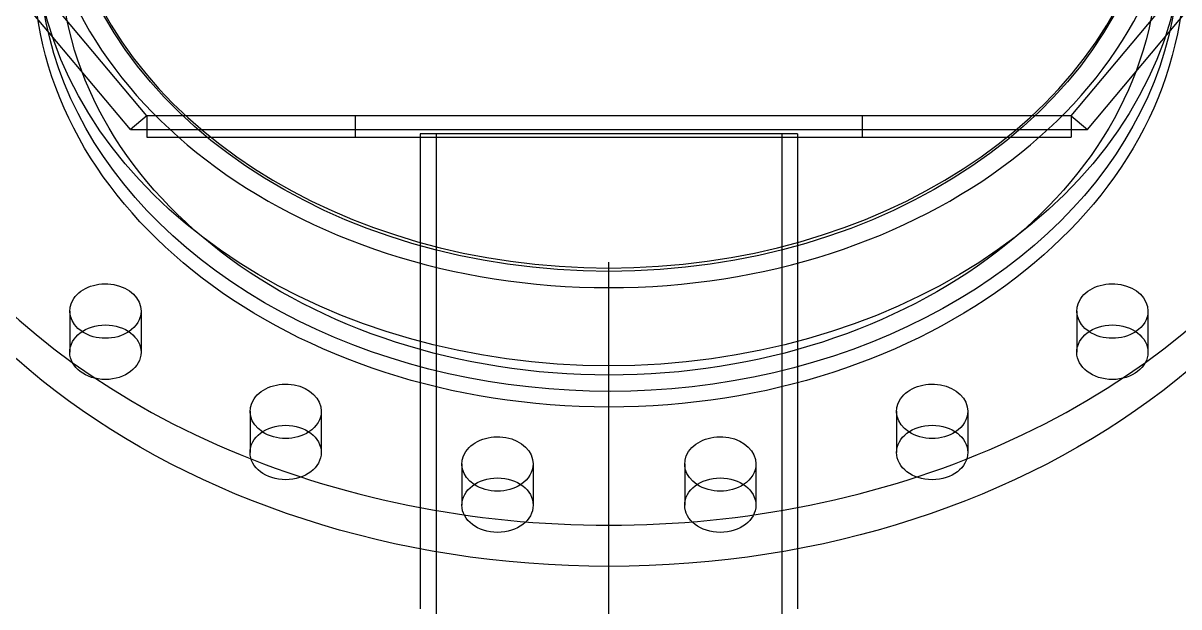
# Model space of a CAD drawing. Header units: metres. Extents: x 0 to 63075, y 0 to 44550.
# Drawn here: x 41042 to 41557, y 30449 to 30709 of the extents above; entities that cross this region are included whole.
import ezdxf

# ---------------------------------------------------------------- set-up
doc = ezdxf.new("R2010")
doc.units = ezdxf.units.M
doc.header["$LTSCALE"] = 75
doc.linetypes.add('CENTER2', pattern=[28.575, 19.05, -3.175, 3.175, -3.175])
for name, color, linetype in [('SC1', 7, 'CENTER2'), ('SDM', 7, 'Continuous'), ('SL1', 8, 'Continuous')]:
    doc.layers.add(name, color=color, linetype=linetype)

# ---------------------------------------------------------------- blocks, each defined once
blk = doc.blocks.new('A$Cf33ee68d')
at = {"layer": 'SL1', "extrusion": (-1.9916e-16, 1, 0)}
for p, q in [((17826.08, 2464.44), (19370.03, 4304.44)), ((17413.97, 2464.44), (17278.6, 2625.77)), ((17406.69, 2458.33), (17308.56, 2575.28)), ((17833.36, 2458.33), (17931.49, 2575.28)), ((17413.97, 2464.44), (17406.69, 2458.33)), ((17826.08, 2464.44), (17413.97, 2464.44)), ((17826.08, 2464.44), (17413.97, 2464.44)), ((17413.97, 2464.44), (17413.97, 2454.94)), ((17507.03, 2454.94), (17507.03, 2464.44)), ((17733.03, 2454.94), (17733.03, 2464.44)), ((17826.08, 2464.44), (17833.36, 2458.33)), ((17826.08, 2464.44), (17826.08, 2454.94)), ((17406.69, 2458.33), (17833.36, 2458.33)), ((17413.97, 2454.94), (17826.08, 2454.94)), ((17620.03, 2456.44), (17535.88, 2456.44)), ((17535.88, 2456.44), (17535.88, 2271.24)), ((17542.99, 2456.44), (17542.99, 2234.44)), ((17704.18, 2456.44), (17620.03, 2456.44)), ((17697.07, 2456.44), (17697.07, 2234.44)), ((17704.18, 2456.44), (17704.18, 2271.24)), ((17379.64, 2377.3), (17379.64, 2358.92)), ((17411.39, 2377.3), (17411.39, 2358.92)), ((17828.66, 2377.3), (17828.66, 2358.92)), ((17860.41, 2377.3), (17860.41, 2358.92)), ((17460.01, 2332.57), (17460.01, 2314.19)), ((17491.76, 2332.57), (17491.76, 2314.19)), ((17748.29, 2332.57), (17748.29, 2314.19)), ((17780.04, 2332.57), (17780.04, 2314.19)), ((17554.48, 2309.06), (17554.48, 2290.67)), ((17586.23, 2309.06), (17586.23, 2290.67)), ((17653.82, 2309.06), (17653.82, 2290.67)), ((17685.57, 2309.06), (17685.57, 2290.67)), ((17535.88, 2271.24), (17535.88, 2244.44)), ((17704.18, 2271.24), (17704.18, 2244.44))]:
    blk.add_line(p, q, dxfattribs=at)
at = {"layer": 'SL1'}
for centre, major_axis, start_param, end_param in [((17620.03, 2530.9), (-349.25, 0), -3.141592653589794, 3.141592653589792), ((17620.03, 2582.32), (254, 0), -1.570796, 4.712389), ((17620.03, 2530.9), (-256.42, 0), -3.141592653589794, 3.141592653589793), ((17620.03, 2536.04), (-244.5, 0), -3.141592653589792, 3.141592653589794), ((17620.03, 2584.09), (-244.87, 0), 0.167795, 1.570796), ((17620.03, 2584.09), (244.87, 0), -1.570796, -0.167795), ((17620.03, 2549.28), (-349.25, 0), 0, 3.141593), ((17395.52, 2358.92), (-15.88, 0), -3.141592653589794, 3.141592653589792), ((17844.53, 2358.92), (-15.88, 0), -3.141592653589794, 3.141592653589792), ((17475.88, 2314.19), (-15.88, 0), -3.141592653589794, 3.141592653589792), ((17764.17, 2314.19), (-15.88, 0), -3.141592653589794, 3.141592653589792), ((17570.36, 2290.67), (-15.88, 0), -3.141592653589794, 3.141592653589792), ((17669.69, 2290.67), (-15.88, 0), -3.141592653589794, 3.141592653589792)]:
    blk.add_ellipse(centre, major_axis=major_axis, ratio=0.766044, start_param=start_param, end_param=end_param, dxfattribs=at)
at = {"layer": 'SL1', "extrusion": (0, 0, -1)}
for centre, major_axis, start_param, end_param in [((17620.03, 2582.32), (254, 0), -3.141592653589793, 3.141592653589794), ((17620.03, 2536.04), (254, 0), 0, 3.497303), ((17620.03, 2582.32), (244.5, 0), 0.123865, 3.017728), ((17620.03, 2549.28), (256.42, 0), 0.173632, 2.967961), ((17395.52, 2377.3), (-15.87, 0), -0.856952, 3.141593), ((17844.53, 2377.3), (-15.87, 0), -0.856952, 3.141593), ((17395.52, 2377.3), (15.88, 0), 0, 0.856952), ((17844.53, 2377.3), (15.87, 0), 0, 0.856952), ((17395.52, 2377.3), (-15.88, 0), -2.284641, -0.856952), ((17844.53, 2377.3), (-15.88, 0), -2.284641, -0.856952), ((17475.88, 2332.57), (-15.87, 0), -0.856952, 3.141593), ((17764.17, 2332.57), (-15.87, 0), -0.856952, 3.141593), ((17475.88, 2332.57), (15.88, 0), 0, 0.856952), ((17764.17, 2332.57), (15.88, 0), 0, 0.856952), ((17475.88, 2332.57), (-15.88, 0), -2.284641, -0.856952), ((17570.36, 2309.06), (-15.88, 0), -0.856952, 3.141593), ((17669.69, 2309.06), (-15.88, 0), -0.856952, 3.141593), ((17764.17, 2332.57), (-15.88, 0), -2.284641, -0.856952), ((17570.36, 2309.06), (15.87, 0), 0, 0.856952), ((17669.69, 2309.06), (15.88, 0), 0, 0.856952), ((17570.36, 2309.06), (-15.87, 0), -2.284641, -0.856952), ((17669.69, 2309.06), (-15.88, 0), -2.284641, -0.856952)]:
    blk.add_ellipse(centre, major_axis=major_axis, ratio=0.766044, start_param=start_param, end_param=end_param, dxfattribs=at)

msp = doc.modelspace()

# ---------------------------------------------------------------- linework, layer by layer
at = {"layer": 'SC1'}
msp.add_line((41302.95, 28697.43), (41302.95, 42325.17), dxfattribs=at)

# ---------------------------------------------------------------- block references
at = {"layer": 'SDM'}
msp.add_blockref('A$Cf33ee68d', (23682.93, 28203.37), dxfattribs=at)

doc.saveas('drawing.dxf')
